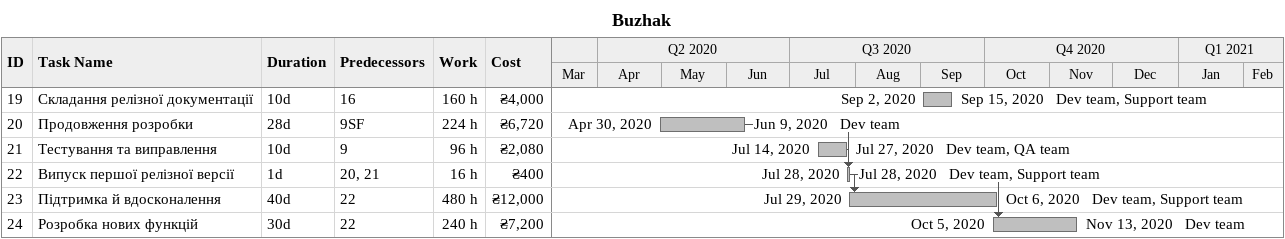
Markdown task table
Buzhak

| ID | Task | Duration | Start | Finish | Predecessors | Resources | Work (h) | Cost (₴) |
|---|---|---|---|---|---|---|---|---|
| 19 | Складання релізної документації | 10d | 2020-09-02 | 2020-09-15 | 16 | Dev team, Support team | 160 | 4000 |
| 20 | Продовження розробки | 28d | 2020-04-30 | 2020-06-09 | 9SF | Dev team | 224 | 6720 |
| 21 | Тестування та виправлення | 10d | 2020-07-14 | 2020-07-27 | 9 | Dev team, QA team | 96 | 2080 |
| 22 | Випуск першої релізної версії | 1d | 2020-07-28 | 2020-07-28 | 20, 21 | Dev team, Support team | 16 | 400 |
| 23 | Підтримка й вдосконалення | 40d | 2020-07-29 | 2020-10-06 | 22 | Dev team, Support team | 480 | 12000 |
| 24 | Розробка нових функцій | 30d | 2020-10-05 | 2020-11-13 | 22 | Dev team | 240 | 7200 |
